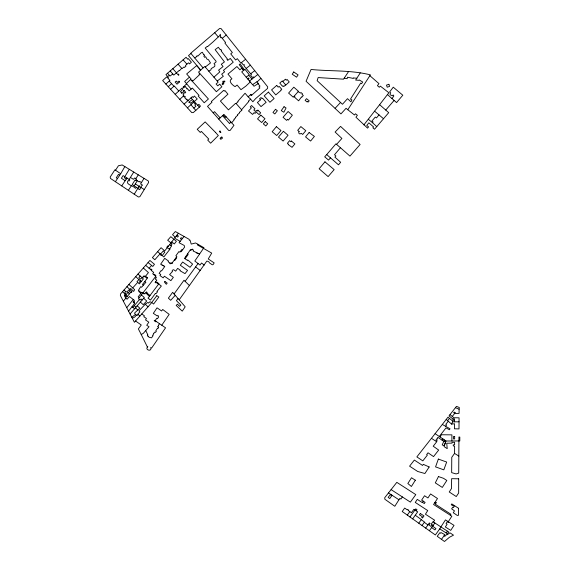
<?xml version="1.0" encoding="UTF-8"?>
<svg xmlns="http://www.w3.org/2000/svg" width="570" height="570" viewBox="0 0 570 570"><rect width="100%" height="100%" fill="white"/><g stroke="black" fill="none" stroke-linecap="round" stroke-linejoin="round"><path stroke-width="0.85" d="M439.94 436.912L445.989 441.009L451.896 440.988L451.91 434.853L441.515 434.76L439.94 436.912L435.102 433.684L416.862 456.891L422.819 460.881L427.372 455.081L426.631 454.575L428.027 452.801L433.549 456.599L438.672 450.065L433.214 446.21L436.691 441.757L431.476 438.344M459.092 409.196L459.085 413.371L455.907 413.457L454.155 412.039L453.677 412.644L454.675 413.485L452.245 416.406L450.015 414.618L456.456 406.367L459.313 407.514L459.092 409.196L455.459 407.685M446.21 419.463L451.625 424.123L454.525 423.752L454.468 428.811L458.993 428.904L459.042 421.843L454.539 421.814L454.554 418.886L453.186 418.865L452.972 420.197L454.539 420.368M445.989 441.009L444.059 446.581L447.208 448.64L446.745 443.232L451.996 443.125L452.031 442.299L454.611 442.299L454.625 444.864L453.264 444.864L453.264 445.783L454.618 446.396L454.561 453.428L451.768 457.311L451.654 472.63L456.1 473.934L458.722 473.107L458.935 437.012L459.819 437.083L459.798 440.938L451.896 440.988M459.042 421.843L459.064 417.81L453.927 417.753L452.245 416.406M451.625 424.123L452.815 421.18L448.013 417.147L435.102 433.684M445.647 441.978L444.051 445.64L442.192 444.942L444.429 439.94M174.384 260.02L174.883 260.369L176.736 257.832L176.208 257.49L172.247 262.827L172.311 263.39L170.052 263.782L169.931 263.062L168.114 261.758L168.578 261.074L164.73 258.345L160.647 264.195L164.758 266.496L161.609 270.928L161.089 270.593L159.144 273.358L160.754 274.476L159.971 275.602L163.184 277.868L164.402 276.208L170.893 280.654L173.344 277.341L169.596 274.583L172.546 271.448L172.04 271.042L172.845 269.909L173.686 269.731L175.667 271.135L177.683 268.37L180.248 270.194L179.956 270.7L185.001 273.629L187.566 270.415L180.312 265.235L182.664 262.022L190.066 267.302L192.61 264.081L187.801 259.998L187.502 260.405L184.53 258.381L190.316 249.824L192.632 249.14L193.479 250.593L193.194 251.057L199.614 254.006L203.932 247.701L195.574 242.963L191.214 244.088L190.038 240.155L189.368 240.34L189.14 239.329L175.339 231.541L172.532 234.726L174.84 236.821L174.62 238.174L180.163 241.338L184.082 236.472M436.534 441.657L437.19 440.717L435.879 440.061L437.397 438.936L436.962 438.615L437.931 437.361L443.667 441.223L444.472 441.529L445.113 440.403M120.69 173.743L124.851 166.59L122.179 164.951L118.432 165.763L115.518 170.209L120.69 173.743L115.389 181.702L110.473 178.446L110.181 177.042L114.912 169.803L115.518 170.209M198.445 253.358L198.032 253.693L196.222 252.724M448.618 521.928L448.341 522.376L447.279 521.757L446.096 523.588L447.115 524.215L445.341 526.972L450.72 530.385L454.026 525.376L445.448 519.904L440.909 526.908L432.936 521.707L431.255 524.115L433.136 525.44L434.874 522.975M124.851 166.59L129.297 169.311L124.859 176.579L129.81 179.942L129.126 180.996L128.25 180.434C124.609 184.58 133.708 185.628 135.453 188.328L136.601 187.459L132.197 184.495L134.962 180.149L135.859 180.704L136.536 179.557L135.66 179.044L138.268 174.84L148.335 181.018L148.613 182.486L139.835 196.721L138.403 196.992L115.389 181.702M134.171 185.82L137.263 180.768L139.194 181.972L139.586 181.374L141.453 182.535L140.59 183.932L142.229 184.844L142.386 185.457L141.702 185.649L139.714 189.667L137.698 188.592L134.235 194.213M137.698 188.592L139.401 185.827L139.971 186.205L139.372 187.145L138.802 186.789M433.428 522.02L434.625 520.196L425.434 514.197L427.735 510.578L415.266 502.434L417.276 499.377L422.292 502.583L423.204 501.144L421.629 500.132L424.529 495.736L427.942 497.938L430.571 493.955L437.496 498.508L433.57 504.493L451.839 516.213L448.291 521.714M129.141 179.479L133.729 172.04L129.297 169.311M141.453 182.535L144.025 178.374M442.099 440.168L442.897 438.879M450.307 515.259L450.92 514.261L435.338 504.201L436.364 502.576L435.872 502.305L435.345 503.082L434.725 502.719M447.279 521.757L447.585 521.265M347.8 109.732L346.061 108.293L340.945 113.907L306.062 81.261L311.049 69.469C330.743 71.421 351.113 69.96 370.407 74.877L347.8 109.732L354.462 114.983L355.466 113.786L357.376 115.29L355.922 117.192L367.565 128.122L368.555 126.889L366.774 125.471L368.854 122.821L373.585 126.96L372.88 127.78L374.533 129.226L388.712 112.661L379.67 104.723M348.548 71.592L343.525 79.18L318.131 77.57L317.141 80.683L342.477 104.274L347.493 98.674L350.935 101.823L351.911 99.95L350.5 99.095L360.696 83.063L361.579 83.69L362.698 82.016L359.235 79.935L358.865 80.32L355.652 80.064L360.269 72.903M175.254 295.31L170.686 300.305L168.378 298.146L172.66 292.317L178.04 298.538L176.422 300.639L180.854 305.142L179.643 306.361L177.391 304.166L176.187 305.456L182.258 311.142L185.2 306.824L179.187 299.834L206.882 261.024L208.763 261.758L209.525 262.934L212.261 264.786L213.073 264.644L214.178 262.913L208.257 258.965L211.705 253.101L197.327 244.865L197.804 244.216M402.32 496.897L400.924 499.042L399.891 498.38L398.943 499.762L388.483 492.929L384.714 497.738L384.857 499.256L394.81 506.274L398.943 499.762M121.731 185.913L126.975 178.011M128.371 190.316L131.385 185.713M156.052 321.316L155.731 321.786L154.199 320.753L154.591 320.297L159.486 323.689L158.289 325.513L158.588 325.99L157.527 326.617L158.674 327.437L157.926 328.527L157.47 328.242L155.788 330.799L156.344 331.213L155.539 332.41L154.926 332.032L154.228 333.087L153.394 333.272L153.515 334.141L152.625 335.416L153.052 335.737L151.542 337.853L148.955 337.255L148.435 336.108C147.773 337.155 146.682 334.69 147.844 334.861L145.749 330.543L149.026 326.745L146.711 325.285L148.82 322.171L145.549 319.934L146.433 318.43L143.825 316.735L144.402 315.809L141.752 313.956L134.406 322.307L120.363 295.495L120.498 294.02L149.91 260.454L154.484 264.316L152.796 266.461L148.093 262.528M391.02 494.589L390.735 495.017L391.163 495.33L391.469 494.881M163.918 265.877L162.065 265.114M155.126 320.675L156.786 318.224L157.463 318.708L158.624 316.991L158.41 315.894L157.648 315.466L157.32 316.008L153.323 313.35L157.035 307.829L161.616 310.978L162.707 309.474L169.183 314.362L161.773 325.214L159.486 323.689M199.614 254.006L194.805 261.01L199.999 265.043L201.545 263.026L204.267 265.079M392.06 495.273L389.78 498.551L388.163 497.403L390.543 494.276M439.719 528.889L447.229 533.613L448.854 532.095L441.066 527.008L435.352 534.974L429.374 530.741L433.136 525.44M189.447 285.584L185.129 281.345L198.054 263.568M429.374 530.741L425.683 528.105L429.353 522.947L430.086 523.488L428.996 524.999L430.941 526.431L431.896 525.091L432.872 525.804M151.513 270.351L150.473 269.446L150.858 268.954L151.955 269.781L151.385 270.536L153.701 272.432L152.717 273.75L155.838 276.243L138.46 298.701L140.106 300.041L141.025 298.965L142.215 299.955L144.324 297.497L141.431 295.018M169.689 244.559L167.302 247.708L169.283 249.24L171.57 246.041L169.689 244.559L173.843 239.172L170.822 236.671L167.673 240.248L172.119 243.867L170.893 245.506M176.208 257.49L176.843 256.457L175.866 255.809L178.937 251.548L179.906 252.204L181.866 249.496L182.657 249.745L184.616 247.081L184.21 245.456L179.044 242.72L180.163 241.338M409.965 516.962L412.659 518.871L417.703 511.824L413.856 509.338L411.412 512.736L408.341 510.549L408.597 510.143L407.707 509.459L407.336 509.901L404.672 508.062L402.221 511.518L409.965 516.962L415.751 508.889L416.955 509.687L416.128 510.805M407.308 515.088L409.809 511.603M441.479 539.355L444.878 534.653L441.038 532.601L440.524 533.249L439.812 532.736L437.233 536.313L444.486 541.5L449.359 537.332L453.506 535.159L450.029 532.865L447.194 534.71L446.909 534.396L444.814 536.32L444.073 535.764M412.659 518.871L418.751 523.189L421.351 519.584L415.252 515.237M174.071 293.963L184.003 280.262L185.129 281.345M363.881 124.908L388.875 92.753L380.325 86.127L379.307 87.274L377.426 85.642L378.95 83.619L369.859 75.675M185.058 258.766L188.15 254.519L187.765 253.871M418.751 523.189L422.007 525.497L424.522 522.042L421.266 519.697M446.168 532.893L447.436 531.154M155.496 275.973L155.867 275.474L154.406 274.291L154.014 274.783M146.005 292.424L146.618 292.845L147.032 292.317L146.433 291.883L144.88 293.863L144.317 293.443L143.946 293.942L141.752 292.282L138.182 296.856L139.279 297.697M182.657 249.745L181.21 251.691L180.612 251.256M145.535 276.208L147.153 277.554L146.789 278.032L143.961 275.816L142.229 277.854L143.355 278.915L139.358 283.874L138.474 283.147L140.462 280.882L141.239 281.559M150.031 295.488L148.015 298.16L150.523 300.062L155.439 293.386L155.881 293.7L157.106 292.41L157.37 291.776L156.914 291.484L161.339 286.033L158.674 284.031L150.031 295.488L146.618 292.845M158.674 284.031L158.945 283.668L156.871 282.114L156.465 282.642L155.51 281.922M146.946 293.101L146.618 293.529L147.374 294.597L149.511 296.172M155.945 282.25L155.525 282.798L155.09 282.499L156.8 280.184L155.282 279.022L156.394 277.476L155.453 276.735M175.076 237.576L178.389 233.251M143.234 285.1L142.472 284.501L144.78 281.523L145.863 282.307L141.581 287.266L140.712 286.667L138.375 290.436L141.353 292.788M144.78 281.523L147.58 277.868L147.153 277.554M128.606 311.099L134.67 303.34L133.124 302.086L134.413 300.418L129.44 296.521L127.117 299.2L125.828 298.181L123.384 301.103M450.015 414.618L449.025 415.886L453.079 419.1M439.285 436.47L446.004 427.885L449.431 429.73L449.986 428.775L442.32 424.443M133.943 302.756L134.563 301.965L133.736 301.281M391.982 98.532L393.692 96.359L393.685 95.447L393.172 95.005L392.459 95.824L390.115 94.77L390.051 93.758L390.721 92.939L389.659 91.948L393.257 87.167L402.805 95.218L396.563 102.579L387.522 94.62M391.106 489.609L396.82 482.348L415.794 494.61L410.379 502.127L391.106 489.609L388.483 492.929M144.459 276.215L143.797 277.048L143.27 276.635M139.244 291.127L138.873 291.591L140.69 293.051L141.089 292.574M126.811 307.629L133.28 299.514M127.252 296.464L125.87 294.961L125.151 295.652L126.647 297.184L131.634 291.192L126.946 286.66M145.122 276.728L148.428 272.603L143.319 267.978M448.298 421.266L445.797 424.308L446.616 424.985L445.541 426.253M454.675 413.485L455.188 412.872M374.632 111.207L379.007 114.884L376.492 117.919L375.288 117.071L371.961 120.947L373.108 122.001L372.481 122.714L368.334 119.28M326.724 154.577L335.93 143.832L340.44 147.73L334.512 154.727L335.894 156.009L334.889 157.121L340.653 162.272L338.487 164.808L326.724 154.577L324.701 156.843L328.562 160.085L330.486 157.854M129.454 293.828L128.335 292.745L129.896 290.978L128.791 289.945L126.932 292.004L125.664 291.491L124.802 292.51L125.721 293.828L125.258 294.305L122.564 291.662M125.828 298.181L124.331 295.652L125.143 294.17M130.088 313.985L142.215 299.955M145.749 330.543L143.348 333.322L141.218 334.476L147.331 346.881L147.865 346.667C144.025 349.781 152.268 352.36 150.744 347.472L151.599 348.085L165.557 327.821L161.773 325.214M140.177 276.03L138.895 277.512L140.448 279.093L142.065 277.697L137.983 274.063M385.74 110.074L394.119 100.42M139.465 299.521L132.831 307.358L132.012 306.653M447.557 420.624L449.495 418.394M298.11 91.685L298.466 91.278L293.792 87.174L288.591 93.095L293.258 97.206L298.11 91.685L300.654 93.088L301.081 92.597L302.513 93.858L302.043 94.399L303.311 95.511L301.872 97.157L301.544 96.879L298.623 100.833L294.597 97.292L294.932 96.914L294.134 96.209M168.399 246.24L167.872 245.834L166.725 247.387L167.195 247.765L164.723 250.878L161.089 247.715L152.397 257.619L154.855 259.742L160.099 253.757L160.541 254.127L163.305 250.942L164.773 252.225L162.186 255.545L163.825 256.963L170.102 249.019L169.689 248.691M141.752 313.956L151.741 302.599L149.931 301.701L148.571 303.083L147.844 302.413L145.293 304.216L138.973 310.828L139.871 311.918L137.812 314.191L139.892 316.072M336.578 144.374L341.893 138.446L335.11 132.041L340.554 126.39L360.112 144.481L349.952 156.116L340.44 147.73M129.796 289.41L130.722 288.484L133.644 291.441L134.641 289.638L132.725 287.914L137.705 282.371L137 281.658L138.923 279.542L140.462 280.882M145.642 265.321L149.076 268.235L151.606 265.463M135.404 307.829L137.819 309.995L134.769 312.844L134.648 313.571L136.429 315.174L137.306 315.381L138.132 314.483M136.429 315.174L134.655 317.091L132.333 318.302M335.132 108.279L340.468 102.543M197.726 105.3L198.88 104.331L200.476 106.141L199.379 107.124L196.244 103.654L194.805 104.987L195.916 106.255L193.829 108.172L195.802 110.366L193.301 112.589L191.784 112.611L162.657 80.548L166.761 76.85L167.658 77.891L168.15 77.477L168.52 77.933L168.114 78.368L169.96 80.434L165.856 84.068M231.648 122.799L233.957 125.314L230.152 130.43L228.684 130.445L218.752 119.109L223.974 114.442L231.648 122.799L234.263 119.728L233.921 119.365L235.752 117.705L235.41 117.342L237.733 115.225L237.391 114.862L239.678 112.789L239.343 112.418L241.922 110.174L241.573 109.739L248.805 101.467L248.456 101.075L250.593 99.159L252.859 101.759L255.659 98.574L267.551 88.45L267.701 86.861L221.103 28.621L219.6 28.5L190.743 53.252L203.077 67.887L198.545 72.098L216.365 91.713L221.88 86.782L219.728 84.168L217.747 85.835L216.094 84.018L218.132 82.187L217.22 81.061L204.78 66.476L203.077 67.887M260.903 78.339L258.053 81.054L252.538 84.659L241.716 71.884L245 69.333L249.29 74.812L246.19 77.178M199.728 73.395L199.023 74.064L199.593 74.663L193.002 80.84L192.446 80.263L191.862 80.812L208.428 98.995L204.195 102.764L198.246 96.109L199.023 95.389L192.404 88.094L189.155 90.815L187.295 88.578L186.91 88.913L185.585 86.619L185.165 86.932L184.324 85.992L186.668 83.854L184.659 81.51L189.425 77.142L186.654 73.979L196.693 65.586L200.583 70.188M186.362 83.491L191.107 79.059L189.425 77.142M230.743 121.816L229.632 123.647L222.557 115.71M170.587 89.276L174.235 85.97L178.795 91.029L175.175 94.328M187.452 107.851L194.377 101.595L191.007 97.869L192.382 96.615L193.259 97.541L194.32 95.988L197.227 98.938L194.306 101.51M179.757 99.372L183.739 95.739L183.02 94.855L183.903 94.007L182.578 92.532L181.595 93.352L181.288 92.981L181.716 92.589L180.391 91.834L182.82 89.098L181.972 88.129L178.795 91.029M168.257 86.711L171.584 83.69L173.928 86.255M184.096 104.146L191.007 97.869M195.802 110.366L199.379 107.124M252.645 84.609L253.992 86.248L257.996 83.74L260.006 86.077L259.001 86.797L259.87 87.98L251.263 95.589L250.522 94.755L248.142 96.822L245.05 93.238L237.776 101.417L238.082 101.773L236.094 103.491L235.538 103.384L228.442 109.86L220.405 101.061L227.95 94.2L224.922 90.516L224.274 91.1L223.618 90.388L211.32 101.553L211.976 102.258L207.509 106.405L218.752 119.109M250.522 94.755L250.978 94.349L251.719 95.176M213.173 112.846L214.505 111.67L220.155 117.855M208.748 71.129L210.793 69.996L211.299 68.543L214.698 66.483L214.918 64.845L214.028 63.605L216.009 62.023L216.073 61.268L205.186 48.03L207.245 46.384L207.494 46.697L212.966 41.98L219.657 35.682L220.312 34.236L220.74 36.566L220.269 37.029L220.861 37.791L221.452 37.335L225.599 42.529L224.901 43.071L232.353 52.54L230.729 53.872L235.617 59.971L237.334 58.674L240.825 63.078L245.634 59.237M192.489 99.493L188.763 102.115L189.297 102.714L189.782 102.336L190.701 103.348L193.7 100.84M167.53 73.245L169.304 75.297L167.765 76.636L165.963 74.592L186.069 57.285L187.637 59.152L188.278 58.617L191.392 62.237L189.518 63.89L188.634 62.814L186.867 64.125L183.113 59.829M176.451 72.846L179.222 70.431L179.479 70.723L181.68 68.293L181.987 68.635L183.975 67.004L184.409 67.481L185.884 66.284L185.45 65.7L186.867 64.125M190.943 53.502L188.485 55.625L200.711 70.067M135.575 314.412L131.777 317.226M282.777 81.496L285.435 79.216L286.261 80.192L287.109 79.465L289.232 81.952L285.819 85.058L282.278 80.919L279.77 83.063L282.52 86.291L283.055 85.835L283.703 86.597L285.684 84.901M254.754 70.651L250.665 73.772L246.454 68.785L246.19 68.421L250.38 65.158M250.251 81.973L245.919 86.063L240.975 89.682L237.099 85.051L235.111 86.626C232.724 85.536 227.487 80.648 231.919 78.817L227.979 74.107L236.928 66.533L239.927 69.832L241.744 68.257L243.483 70.502M222.286 38.325L226.226 35.005M172.845 68.671L176.835 73.288L176.351 73.651L176.023 73.252L173.764 75.105L172.796 73.979L169.967 76.067L169.304 75.297M248.121 79.444L249.04 78.681L248.463 77.983L247.53 78.753M226.147 116.807L225.371 117.449L223.262 115.076M194.634 57.841L196.693 56.694L196.415 56.352L197.327 55.668L197.776 56.174L201.203 52.803L202.4 52.276L203.697 54.749L204.053 54.549L204.687 55.447L203.811 56.145L204.708 57.342L205.642 56.672L207.031 59.194L208.428 59.651L210.501 62.956L205.271 67.046M213.928 77.199L219.849 71.856L218.581 70.188L223.055 66.562L221.303 64.282L224.445 61.916L215.139 49.654L218.339 47.253L220.227 49.768L220.804 49.369L221.644 50.545L221.146 50.937L227.437 59.109L227.003 59.437L227.708 60.384L230.287 58.439L233.237 62.187L223.433 70.345L224.601 71.856L221.68 74.2L223.326 76.28L217.22 81.061M249.468 81.047L257.832 74.499M246.19 68.421L244.259 66.198L244.181 64.481L243.39 65.073L241.452 62.586M257.996 83.74L258.338 83.534L256.935 81.788M190.444 250.266L192.738 249.546M169.953 263.183L172.247 262.827M452.566 421.793L454.539 421.814M356.841 78.268L353.315 77.919L353.236 78.396L347.458 77.228L347.144 78.674L344.209 78.197M444.472 441.529L445.562 441.942M182.507 238.431L181.174 237.704L180.334 238.716L181.645 239.478M136.187 180.141L137.263 180.768M135.924 178.617L134.748 177.925L133.387 179.301L130.409 177.434M176.18 236.137L177.719 237.084L178.439 236.066L176.949 235.132M454.561 453.428L458.836 456.057M133.729 172.04L138.268 174.84M135.311 183.953L139.686 186.654M422.448 502.37L424.308 503.538L425.106 502.377L423.204 501.144M140.69 187.281L144.267 189.532M126.312 179.001L124.296 177.733L124.68 176.636L123.099 175.589L121.389 178.232L125.172 180.74M119.714 175.197L118.482 174.384L116.287 177.776L117.463 178.595M136.601 187.459L137.869 188.321M431.611 527.585L434.946 529.908L435.907 528.561L432.623 526.16M186.027 256.293L186.582 256.678M135.56 320.995L141.267 325.007L138.375 328.926L141.218 334.476M422.007 525.497L425.683 528.105M424.322 522.32L427.942 524.927M143.22 292.631L144.317 293.443M195.631 266.974L200.327 270.55M156.465 282.642L158.531 284.216M171.748 241.908L174.342 243.953L176.401 241.26L173.843 239.172M132.831 307.358L134.584 308.776M134.306 305.769L135.974 307.173M157.619 251.655L160.099 253.757M379.007 114.884L383.539 118.752M130.915 292.061L131.428 292.495L132.041 291.747L131.542 291.306M123.982 290.044L125.664 291.491M149.076 268.235L150.473 269.446M135.717 276.649L138.916 279.535M128.891 284.437L132.725 287.914M137.171 305.784L139.792 308.163L137.819 309.995M372.481 122.714L376.799 126.633M143.676 298.26L146.725 301.024L143.213 304.679L140.377 302.079M128.335 292.745L127.965 292.403L125.87 294.961M248.142 96.822L250.593 99.159M145.293 304.216L148.036 306.824M183.34 96.102L183.968 96.786L184.716 96.159L185.392 96.921L184.652 97.577L186.354 99.401L186.761 99.059L187.245 100.384L187.772 99.964L188.171 100.448M169.212 81.097L171.584 83.69M190.658 79.479L191.862 80.812M194.377 101.595L195.831 103.199L194.762 103.612L193.622 102.272M236.094 103.491L241.573 109.739M178.04 298.538L179.187 299.834M190.929 104.716L193.893 108.1M178.075 64.161L181.68 68.293M186.668 83.854L191.121 89.027M170.195 70.958L172.796 73.979M214.676 32.725L218.26 36.907M248.741 75.233L251.976 79.088M250.736 73.715L251.477 74.634L250.601 75.404L252.239 77.477L253.194 76.772L253.857 77.627M243.668 70.359L239.208 64.659L240.105 63.925L244.409 69.789M458.693 478.793L458.658 493L456.249 496.548L449.245 491.988L451.533 488.44L451.625 478.686L458.693 478.793M454.668 436.428L454.646 438.928L453.521 438.95L453.499 436.478L454.668 436.428M458.515 508.269L458.465 515.316L457.226 515.408L453.285 512.729L454.468 510.877L451.647 508.839L452.758 507.15L453.428 507.571L454.29 506.281L451.248 504.792L451.803 503.894L458.515 508.269M219.35 131.278L220.141 132.418L220.875 132.425L220.191 131L219.35 131.278M438.344 459.078L435.558 466.88L443.823 469.851L446.666 462.049L438.344 459.078M438.451 476.563L435.309 482.876L442.306 487.428L446.823 480.46L443.503 478.308L438.451 476.563M215.581 132.468L218.317 135.546L210.636 143.191L207.708 140.077L208.763 139.037L201.353 131.392L200.284 132.461L197.227 129.312L205.15 121.902L215.581 132.468M415.33 480.211L411.405 486.488L407.842 483.517L411.519 477.745L415.33 480.211M284.045 106.725L281.267 110.609L283.853 112.24L286.047 107.987L284.045 106.725M429.167 466.965L424.914 473.513L417.689 471.483L409.588 466.167L414.333 460.068L422.555 465.448L423.325 464.343L429.167 466.965M293.728 71.977L292.218 74.235L296.571 77.157L298.082 74.898L293.728 71.977M420.332 513.527L419.427 514.788L422.32 516.684L421.75 517.482L422.47 518.037L423.995 515.893L420.332 513.527M164.937 281.48L164.445 282.15L166.326 284.288L167.174 283.126L164.937 281.48M156.8 295.695L151.777 302.428L153.622 304.038L158.845 297.034L156.8 295.695M161.146 254.676L160.74 255.203L161.253 255.588L161.645 255.096L161.146 254.676M275.524 109.29L272.98 112.482L274.818 113.95L277.362 110.751L275.524 109.29M299.086 131.471L298.637 132.995L299.856 134.014L301.331 133.344L302.663 134.463L305.798 130.694L300.846 126.561L297.711 130.323L299.086 131.471M257.882 110.16L257.113 111.107L256.436 110.445L255.51 111.449L253.864 110.031L254.975 108.763L251.562 105.514L250.251 106.903L251.413 107.865L248.492 110.986L252.61 114.42L254.12 112.596L255.032 113.416L256.201 112.076L259.101 114.606L260.654 112.817L257.882 110.16M307.508 101.446L307.088 101.966L305.128 100.363L306.525 98.653L309.211 100.854L308.242 102.044L307.508 101.446M309.118 132.525L305.548 136.914L310.614 141.047L314.391 136.408L309.118 132.525M276.393 126.668L272.182 131.713L276.742 135.539L280.953 130.501L276.393 126.668M291.455 141.054L290.885 141.731L289.617 140.662L287.401 143.298L288.456 144.189L288.171 144.531L292.047 147.331L294.882 143.939L291.455 141.054M324.95 161.83L319.136 168.784L328.128 176.6L334.155 169.632L324.95 161.83M283.411 131.299L278.466 137.085L283.105 141.054L288.049 135.268L283.411 131.299M265.257 121.624L263.333 123.847L265.791 125.977L267.715 123.761L265.257 121.624M287.544 119.322L286.625 120.384L283.062 117.292L288.099 111.492L292.346 115.183L288.427 120.092L287.544 119.322M260.832 115.126L257.533 118.923L261.68 122.522L264.972 118.717L260.832 115.126M220.904 137.762L220.077 138.681L220.839 139.351L222.549 138.047L221.737 136.843L220.904 137.762M184.01 90.388L183.091 91.25L184.815 93.159L185.749 92.297L184.01 90.388M183.725 86.533L182.97 87.231L183.583 87.93L184.367 87.231L183.725 86.533M178.866 74.884L178.496 75.219L177.591 74.15L177.99 73.858L178.866 74.884M179.6 81.88L177.013 84.203L175.154 82.059L176.301 81.111L177.441 82.394L178.93 81.104L179.6 81.88M268.392 92.098L264.195 95.853L269.931 102.272L274.12 98.517L268.392 92.098M260.426 99.85L257.405 102.55L261.003 106.597L266.14 102.343L262.542 98.161L261.908 98.667L261.031 97.548L259.571 98.767L260.426 99.85M276.756 85.393L271.577 89.903L275.766 94.912L281.01 90.445L280.775 90.081L281.758 89.255L279.179 86.398L278.167 87.132L276.756 85.393M222.934 83.32L222.051 84.039L222.621 84.738L223.803 83.797L223.632 81.98L224.822 81.845L224.794 81.082L222.785 81.282L222.934 83.32M388.882 84.296L386.489 85.108L387.208 87.21L389.595 86.391L388.882 84.296"/></g></svg>
